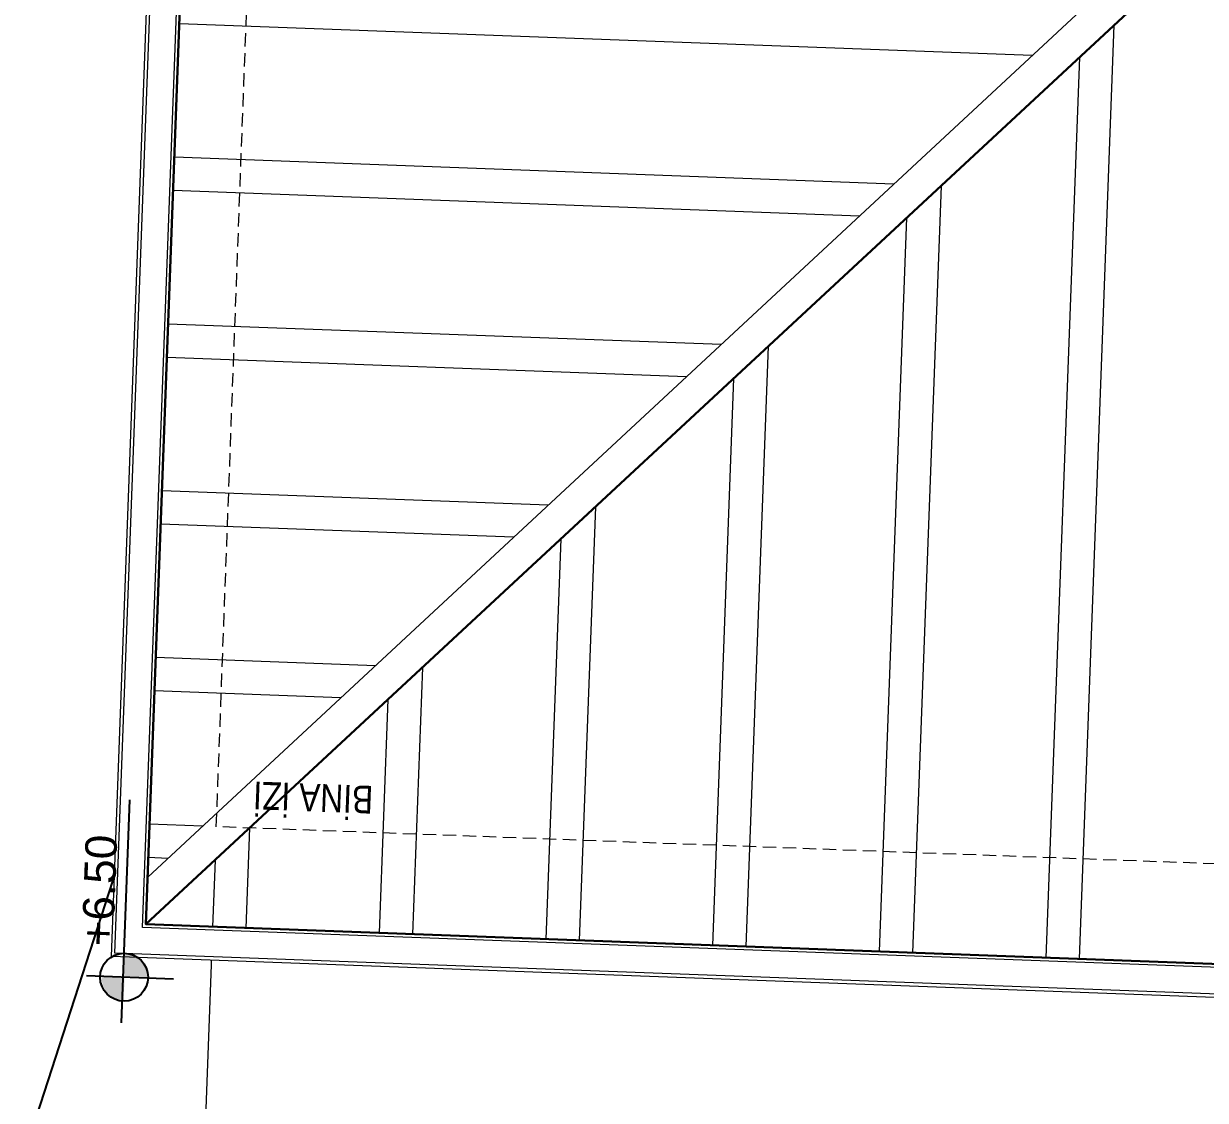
# Model space of a CAD drawing. Header units: centimetres. Extents: x 63871 to 181827, y -95930 to 42199.
# Drawn here: x 172341.4 to 172695.7, y 37525.7 to 37848.4 of the extents above; entities that cross this region are included whole.
import ezdxf

# ---------------------------------------------------------------- set-up
doc = ezdxf.new("R2010")
doc.units = ezdxf.units.CM
doc.linetypes.add('11-021_500-SatisOfisi_220512$0${ Diamond }', pattern=[12, 4, -2, 2, 2, -2])
for name, color, linetype, lineweight in [('A-AREA-IDEN', 7, 'Continuous', 9), ('A-FLOR-HRAL', 11, 'Continuous', 9), ('A-GLAZ', 151, 'Continuous', 9), ('A-WALL', 12, 'Continuous', 50), ('ARM_Pen_No__252', 8, 'Continuous', 18), ('İz DÜŞÜMÜ', 7, '11-021_500-SatisOfisi_220512$0${ Diamond }', 18), ('OLUK', 222, 'Continuous', 15), ('TARAMA', 251, 'Continuous', 5), ('Çatı', 144, 'Continuous', 30), ('ÇEKME MESAFESİ', 5, 'Continuous', 25)]:
    doc.layers.add(name, color=color, linetype=linetype, lineweight=lineweight)
doc.layers.add('Dıış Ölçü', color=140, linetype='Continuous')
doc.layers.add('KOT', color=171, linetype='Continuous')
doc.styles.add('Arial', font='Arial.ttf', dxfattribs={"height": 250})
doc.styles.add('Arial_1', font='Arial.ttf', dxfattribs={"height": 300})
doc.styles.add('MtXpl_Arial_Narrow_1', font='')
doc.styles.add('RomanS', font='')
doc.styles.get('MtXpl_Arial_Narrow_1').set_extended_font_data('Arial Narrow')
doc.styles.get('RomanS').set_extended_font_data('Stylus BT')
doc.dimstyles.new('BÖYÜK', dxfattribs={"dimtxt": 70, "dimasz": 5, "dimexe": 5, "dimexo": 5, "dimgap": 2, "dimtad": 3, "dimdec": 0, "dimzin": 0, "dimdsep": 46, "dimtxsty": 'RomanS', "dimblk": 'DOT', "dimcen": 5, "dimadec": 0, "dimazin": 0, "dimtfac": 1, "dimtdec": 0, "dimtix": 1, "dimtofl": 0, "dimtmove": 1, "dimatfit": 0, "dimldrblk": 'DOT', "dimfxl": 10, "dimfxlon": 1, "dimtolj": 1, "dimtzin": 0, "dimarcsym": 0})

# ---------------------------------------------------------------- blocks, each defined once
blk = doc.blocks.new('HRD')
at = {"layer": 'ARM_Pen_No__252'}
h = blk.add_hatch(dxfattribs=at)
h.set_pattern_fill('AR-B816', color=256, scale=0.09)
h.set_pattern_definition([(0, (-39959.2, 0), (0, 18.288), []), (90, (-39959.2, 0), (-18.288, 18.288), [18.288, -18.288])])
h.paths.add_polyline_path([(154149.63, 35592.48), (154149.63, 35503.48), (154219.63, 35503.48), (154219.63, 35483.24), (154324.63, 35483.24), (154324.63, 35692.48), (154369.63, 35692.48), (154369.63, 35927.48), (154369.63, 35927.48), (154369.63, 36097.48), (154369.63, 36177.48), (154254.63, 36177.48), (153954.63, 36177.48), (153839.63, 36177.48), (153839.63, 35897.6), (153869.63, 35897.54), (153869.63, 35882.48), (154019.63, 35882.48), (154019.63, 35872.48), (154019.63, 35833.25, -0.444416), (154030.45, 35823.48, -0.444416), (154019.63, 35813.72), (154019.63, 35773.48), (153939.63, 35773.48), (153939.63, 35692.48), (154019.63, 35692.48), (154019.63, 35687.48), (154019.63, 35633.7), (154020.63, 35632.93), (154019.63, 35631.47), (154019.63, 35592.48), (154019.63, 35582.48), (153989.63, 35582.48), (153989.63, 35577.48), (153989.63, 35497.48), (153989.63, 35437.48), (153994.63, 35437.48), (154094.63, 35437.48), (154139.63, 35437.48), (154139.63, 35592.48)])
at = {"layer": 'A-FLOR-HRAL'}
for p, q in [((154389.63, 36367.48), (153819.63, 36367.48)), ((153819.63, 36367.48), (153819.63, 36197.48)), ((154385.63, 36363.48), (153823.63, 36363.48)), ((153823.63, 36363.48), (153823.63, 36197.48))]:
    blk.add_line(p, q, dxfattribs=at)
at = {"layer": 'A-GLAZ', "ltscale": 3}
for p, q in [((153954.63, 36177.48), (153954.63, 36197.48)), ((153954.63, 36197.48), (153959.63, 36197.48)), ((154254.63, 36197.48), (153954.63, 36197.48)), ((153959.63, 36197.48), (153959.63, 36177.48)), ((153959.63, 36187.48), (154109.63, 36187.48)), ((153959.63, 36187.48), (153964.63, 36187.48)), ((153964.63, 36187.48), (153964.63, 36182.48)), ((154104.63, 36184.98), (153964.63, 36184.98)), ((154109.63, 36182.48), (153959.63, 36182.48)), ((153959.63, 36177.48), (153954.63, 36177.48)), ((154254.63, 36177.48), (153954.63, 36177.48))]:
    blk.add_line(p, q, dxfattribs=at)
at = {"layer": 'A-WALL', "lineweight": 53}
for p, q in [((153819.63, 35782.48), (153819.63, 36197.48)), ((153819.63, 36197.48), (153954.63, 36197.48)), ((153839.63, 36177.48), (153839.63, 35882.48)), ((153954.63, 36177.48), (153839.63, 36177.48))]:
    blk.add_line(p, q, dxfattribs=at)
at = {"layer": 'A-WALL', "lineweight": 50}
blk.add_line((153954.63, 36197.48), (153954.63, 36177.48), dxfattribs=at)
at = {"layer": 'İz DÜŞÜMÜ'}
blk.add_lwpolyline([(153819.63, 36347.48), (154419.63, 36347.49), (154419.63, 35292.49), (154159.63, 35292.49), (154159.63, 35357.48), (153819.63, 35357.48), (153819.63, 36347.48)], dxfattribs=at)
at = {"layer": 'A-AREA-IDEN', "width": 224.1999, "attachment_point": 2, "line_spacing_factor": 0.941778, "style": 'Arial'}
for s, insert, char_height in [('SALON & MUTFAK', (154081.66, 36095.88), 16.4692), ('33 m²', (154010.7, 36072.58), 16.469)]:
    blk.add_mtext(s, dxfattribs=dict(at, insert=insert, char_height=char_height))
blk = doc.blocks.new('_Dot')
at = {"color": 0, "linetype": 'ByBlock', "lineweight": -2}
blk.add_line((-0.5, 0), (-1, 0), dxfattribs=at)
at = {"color": 0, "linetype": 'ByBlock', "const_width": 0.5}
blk.add_lwpolyline([(-0.25, 0, 1), (0.25, 0, 1)], format="xyb", close=True, dxfattribs=at)
blk = doc.blocks.new('*D354')
at = {"layer": 'Defpoints', "color": 0, "transparency": 16777216}
for p in [(-5552.46, 22681.63), (-5552.46, 22681.63), (-5574.75, 22081.56)]:
    blk.add_point(p, dxfattribs=at)
at = {"layer": 'Dıış Ölçü', "color": 0, "lineweight": -2, "transparency": 16777216}
for p, q in [((-5552.46, 22681.63), (-5557.46, 22681.82)), ((-5574.56, 22086.56), (-5552.65, 22676.64)), ((-5574.75, 22081.56), (-5579.74, 22081.75))]:
    blk.add_line(p, q, dxfattribs=at)
at = {"layer": 'Dıış Ölçü', "color": 0, "lineweight": -2, "transparency": 16777216, "xscale": 5, "yscale": 5, "zscale": 5}
for p, rotation in [((-5552.46, 22681.63), 87.87319319481436), ((-5574.75, 22081.56), 267.8731931948143)]:
    blk.add_blockref('_Dot', p, dxfattribs=dict(at, rotation=rotation))
at = {"layer": 'Dıış Ölçü', "color": 0, "transparency": 16777216, "insert": (-5602.14, 22383.03), "char_height": 70, "attachment_point": 5, "rotation": 87.8732, "style": 'RomanS'}
blk.add_mtext('\\A1;600', dxfattribs=at)
blk = doc.blocks.new('çatı planı')
at = {"layer": 'KOT'}
h = blk.add_hatch(color=256, dxfattribs=at)
h.dxf.hatch_style = 1
h.paths.add_polyline_path([(-686.09, 2.7, 0.402561), (-693.25, -4.18), (-686.09, -4.18)])
blk.add_line((-686.09, -18.85), (-686.09, 7.21), dxfattribs=at)
blk.add_wipeout([(-680, -1060), (-680, 0), (0, 0), (0, -1125), (-340, -1125), (-340, -1060)]).dxf.layer = 'OLUK'
h = blk.add_hatch(color=256, dxfattribs=at)
h.dxf.hatch_style = 1
h.paths.add_polyline_path([(-678.93, -4.05, 0.009987), (-678.93, -3.77), (-686.09, -3.77), (-686.09, -11.22, 0.414214)])
at = {"layer": 'İz DÜŞÜMÜ'}
blk.add_lwpolyline([(-300, -1020), (-300, -960), (-40, -960), (-40, -1085), (-300, -1085), (-300, -1020), (-640, -1020), (-640, -30), (-300, -30), (-300, -180), (-40, -180), (-40, -1095)], dxfattribs=at)
at = {"layer": 'KOT'}
blk.add_line((-699.74, -3.77), (-632.92, -3.77), dxfattribs=at)
blk.add_circle((-686.09, -4.05), 7.17, dxfattribs=at)
at = {"layer": 'OLUK'}
for points in [[(-340, -1125), (-340, -1060), (-680, -1060), (-680, 0), (0, 0), (0, -1125)], [(-339, -1124), (-339, -1059), (-679, -1059), (-679, -1), (-1, -1), (-1, -1124)], [(-331, -1116), (-331, -1051), (-671, -1051), (-671, -9), (-9, -9), (-9, -1116)]]:
    blk.add_lwpolyline(points, close=True, dxfattribs=at)
at = {"layer": 'TARAMA'}
for p, q in [((-340, -340), (-670, -10)), ((-655.86, -10), (-340, -325.86)), ((-650, -15.86), (-650, -10)), ((-640, -25.86), (-640, -10)), ((-600, -65.86), (-600, -10)), ((-590, -75.86), (-590, -10)), ((-550, -115.86), (-550, -10)), ((-540, -125.86), (-540, -10)), ((-500, -165.86), (-500, -10)), ((-490, -175.86), (-490, -10)), ((-450, -215.86), (-450, -10)), ((-440, -225.86), (-440, -10)), ((-400, -265.86), (-400, -10)), ((-650, -30), (-670, -30)), ((-640, -40), (-670, -40)), ((-600, -80), (-670, -80)), ((-590, -90), (-670, -90)), ((-550, -130), (-670, -130)), ((-540, -140), (-670, -140)), ((-500, -180), (-670, -180)), ((-490, -190), (-670, -190)), ((-450, -230), (-670, -230)), ((-440, -240), (-670, -240)), ((-400, -280), (-670, -280)), ((-390, -290), (-670, -290))]:
    blk.add_line(p, q, dxfattribs=at)
at = {"layer": 'Çatı'}
blk.add_line((-670, -10), (-340, -340), dxfattribs=at)
blk.add_lwpolyline([(-330, -1115), (-330, -1050), (-670, -1050), (-670, -10), (-10, -10), (-10, -1115)], close=True, dxfattribs=at)
at = {"style": 'MtXpl_Arial_Narrow_1'}
blk.add_text('BİNA İZİ', height=8.316, rotation=89.957, dxfattribs=at).set_placement((-626.05, -76.69))
at = {"layer": 'KOT', "insert": (-660.37, 9.03), "char_height": 9.45, "width": 57.6964, "attachment_point": 2, "line_spacing_factor": 0.941778, "style": 'Arial_1'}
blk.add_mtext('+6.50', dxfattribs=at)
blk = doc.blocks.new('VAZİYET PLANI')
at = {"layer": 'ÇEKME MESAFESİ'}
blk.add_lwpolyline([(-5.55, 5331.81), (308.62, 12485.41), (476.4, 16330.34), (575.85, 18602.22), (644.32, 20161.76), (725.52, 22011.24), (669.52, 22083.65), (-509.42, 22336.02), (-584.87, 22369.18), (-3315.89, 23569.53), (-5395.75, 23242.07), (-6367.13, 20242.3), (-7120.62, 17916.21), (-7587.36, 16475.45), (-8433.96, 13860.95), (-9144.43, 11733.77), (-10236.03, 8787.8)], dxfattribs=at)
at = {"rotation": 87.87318926064289}
blk.add_blockref('HRD', (25061.28, -132384.98), dxfattribs=at)
at = {"layer": 'Dıış Ölçü'}
dim = blk.add_aligned_dim(p1=(-5574.75, 22081.56), p2=(-5552.46, 22681.63), distance=0, dimstyle='BÖYÜK', dxfattribs=at)
dim.commit()
dim.dimension.update_dxf_attribs({"geometry": '*D354', "text_midpoint": (-5602.14, 22383.03)})
at = {"layer": 'OLUK', "rotation": 87.87318910166643}
blk.add_blockref('çatı planı', (-5558.94, 23318.27), dxfattribs=at)

msp = doc.modelspace()

# ---------------------------------------------------------------- block references
at = {"layer": 'OLUK'}
msp.add_blockref('VAZİYET PLANI', (177951.86, 14930.11), dxfattribs=at)

doc.saveas('drawing.dxf')
